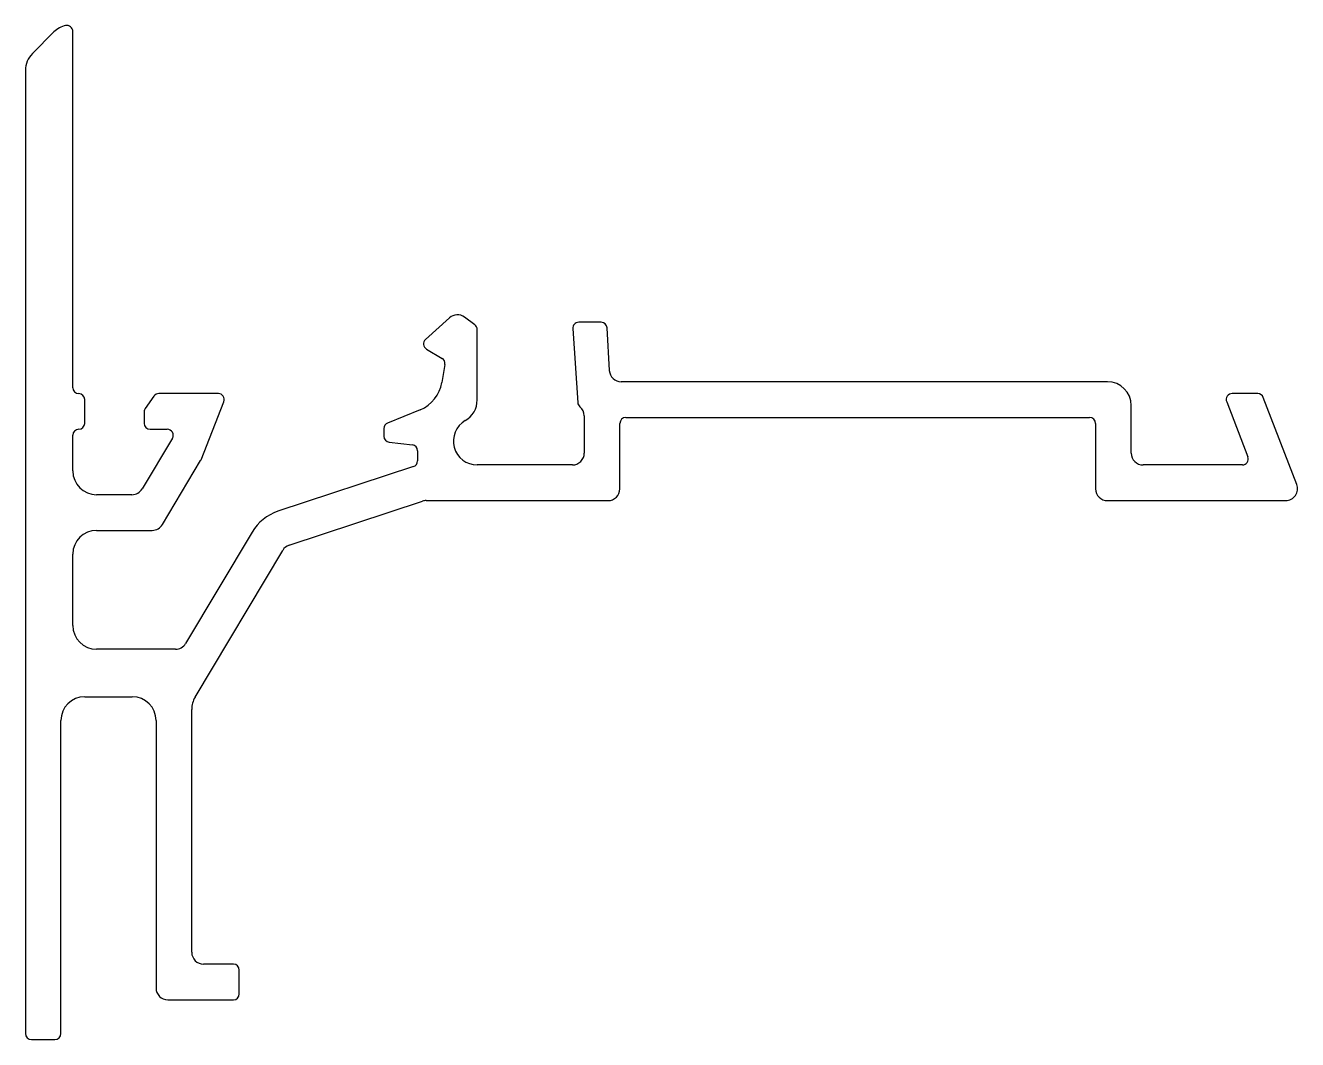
# Model space of a CAD drawing. Extents: x 2393.4 to 2446.9, y 1301 to 1343.6.
import ezdxf

# ---------------------------------------------------------------- set-up
doc = ezdxf.new("R2010")
doc.units = 0
doc.layers.get('0').update_dxf_attribs({"linetype": 'CONTINUOUS'})

msp = doc.modelspace()

# ---------------------------------------------------------------- linework, layer by layer
for p, q in [((2394.641, 1343.366), (2393.732, 1342.456)), ((2395.434, 1328.405), (2395.434, 1343.39)), ((2393.442, 1341.752), (2393.442, 1301.238)), ((2411.266, 1331.341), (2410.263, 1330.43)), ((2412.335, 1331.052), (2411.901, 1331.373)), ((2412.436, 1327.888), (2412.436, 1330.851)), ((2416.454, 1330.889), (2416.664, 1327.774)), ((2417.648, 1331.155), (2416.703, 1331.155)), ((2417.992, 1329.128), (2417.898, 1330.919)), ((2410.303, 1330.03), (2410.959, 1329.638)), ((2411.079, 1329.384), (2410.952, 1328.62)), ((2438.936, 1328.655), (2418.491, 1328.655)), ((2401.554, 1328.155), (2399.049, 1328.155)), ((2445.253, 1328.155), (2444.182, 1328.155)), ((2395.934, 1326.905), (2395.934, 1327.905)), ((2398.845, 1328.05), (2398.48, 1327.535)), ((2400.825, 1325.374), (2401.787, 1327.815)), ((2439.936, 1325.655), (2439.936, 1327.655)), ((2443.949, 1327.814), (2444.842, 1325.495)), ((2446.895, 1324.337), (2445.487, 1327.995)), ((2398.434, 1327.391), (2398.434, 1326.905)), ((2410.044, 1327.478), (2408.669, 1326.917)), ((2416.936, 1327.218), (2416.937, 1325.656)), ((2418.686, 1327.155), (2438.186, 1327.155)), ((2398.684, 1326.655), (2399.407, 1326.655)), ((2408.514, 1326.686), (2408.514, 1326.364)), ((2418.436, 1324.155), (2418.436, 1326.905)), ((2438.436, 1326.905), (2438.436, 1324.155)), ((2395.434, 1324.905), (2395.434, 1326.405)), ((2399.622, 1326.278), (2398.351, 1324.149)), ((2408.734, 1326.115), (2409.71, 1325.999)), ((2409.93, 1325.751), (2409.93, 1325.323)), ((2399.204, 1322.651), (2400.807, 1325.337)), ((2409.759, 1325.086), (2404.056, 1323.205)), ((2409.759, 1325.086), (2409.759, 1325.086)), ((2416.437, 1325.155), (2412.436, 1325.155)), ((2444.608, 1325.155), (2440.436, 1325.155)), ((2397.922, 1323.905), (2396.434, 1323.905)), ((2404.53, 1321.782), (2410.135, 1323.63)), ((2410.291, 1323.655), (2417.936, 1323.655)), ((2438.936, 1323.655), (2446.429, 1323.655)), ((2396.434, 1322.405), (2398.774, 1322.405)), ((2402.972, 1322.329), (2400.178, 1317.649)), ((2395.434, 1318.405), (2395.434, 1321.405)), ((2400.574, 1315.385), (2404.261, 1321.562)), ((2399.749, 1317.405), (2396.434, 1317.405)), ((2395.934, 1315.405), (2397.934, 1315.405)), ((2400.434, 1304.658), (2400.434, 1314.876)), ((2394.934, 1301.238), (2394.934, 1314.405)), ((2398.934, 1314.405), (2398.934, 1303.158)), ((2402.184, 1304.158), (2400.934, 1304.158)), ((2402.434, 1302.908), (2402.434, 1303.908)), ((2399.434, 1302.658), (2402.184, 1302.658)), ((2393.692, 1300.988), (2394.684, 1300.988))]:
    msp.add_line(p, q)
for centre, radius, start, end in [((2395.349, 1342.659), 1, 102.501, 135.0005), ((2395.184, 1343.39), 0.25, 0, 102.0616), ((2394.442, 1341.752), 1, 135.2525, 180), ((2411.603, 1330.971), 0.5, 53.4653, 132.4289), ((2412.186, 1330.851), 0.25, 0, 53.4672), ((2416.703, 1330.905), 0.25, 90, 183.8544), ((2417.648, 1330.905), 0.25, 3.0865, 90), ((2410.431, 1330.245), 0.25, 132.2524, 239.2367), ((2410.832, 1329.423), 0.25, 350.958, 59.2367), ((2409.472, 1328.865), 1.5, 292.3925, 350.6033), ((2418.491, 1329.155), 0.5, 183.1687, 270), ((2438.936, 1327.655), 1, 0, 90), ((2395.684, 1328.405), 0.25, 180, 269.9886), ((2395.684, 1327.905), 0.25, 360, 89.9886), ((2399.049, 1327.905), 0.25, 90, 144.6812), ((2401.554, 1327.905), 0.25, 338.8139, 90), ((2444.182, 1327.905), 0.25, 90, 201.4739), ((2445.253, 1327.905), 0.25, 21.0509, 90), ((2411.436, 1327.888), 1, 299.9999, 360), ((2416.913, 1327.791), 0.25, 183.9676, 229.9932), ((2416.436, 1327.213), 0.5, 0.6278, 50.728), ((2398.684, 1327.391), 0.25, 144.6811, 180), ((2412.436, 1326.155), 1, 119.9995, 270.0005), ((2418.686, 1326.905), 0.25, 90, 180), ((2438.186, 1326.905), 0.25, 360, 90), ((2395.684, 1326.405), 0.25, 90.0114, 180), ((2395.684, 1326.905), 0.25, 270.0114, 0), ((2398.684, 1326.905), 0.25, 180, 270), ((2399.407, 1326.405), 0.25, 329.4376, 90), ((2408.764, 1326.686), 0.25, 112.3529, 180), ((2408.764, 1326.364), 0.25, 180, 263.2295), ((2409.68, 1325.751), 0.25, 360, 83.2293), ((2416.437, 1325.655), 0.5, 270, 0.0544), ((2440.436, 1325.655), 0.5, 180, 270), ((2444.608, 1325.405), 0.25, 270, 21.0511), ((2396.434, 1324.905), 1, 180, 270), ((2400.592, 1325.465), 0.25, 329.1693, 338.8139), ((2409.68, 1325.323), 0.25, 288.249, 0), ((2397.922, 1324.405), 0.5, 270, 329.1695), ((2417.936, 1324.155), 0.5, 270, 360), ((2438.936, 1324.155), 0.5, 180, 270), ((2446.429, 1324.155), 0.5, 270, 21.2373), ((2410.291, 1323.155), 0.5, 90, 108.2492), ((2404.692, 1321.309), 2, 108.5271, 149.3288), ((2396.434, 1321.405), 1, 90, 180), ((2398.774, 1322.905), 0.5, 270, 329.3657), ((2404.692, 1321.309), 0.5, 108.8644, 149.5668), ((2396.434, 1318.405), 1, 180, 270), ((2399.749, 1317.905), 0.5, 270, 329.1694), ((2395.934, 1314.405), 1, 90, 180), ((2397.934, 1314.405), 1, 360, 90), ((2401.434, 1314.876), 1, 149.4044, 180), ((2400.934, 1304.658), 0.5, 180, 270), ((2402.184, 1303.908), 0.25, 0, 90), ((2399.434, 1303.158), 0.5, 180, 270), ((2402.184, 1302.908), 0.25, 270, 0), ((2393.692, 1301.238), 0.25, 180, 270), ((2394.684, 1301.238), 0.25, 270, 0)]:
    msp.add_arc(centre, radius, start, end)

doc.saveas('drawing.dxf')
